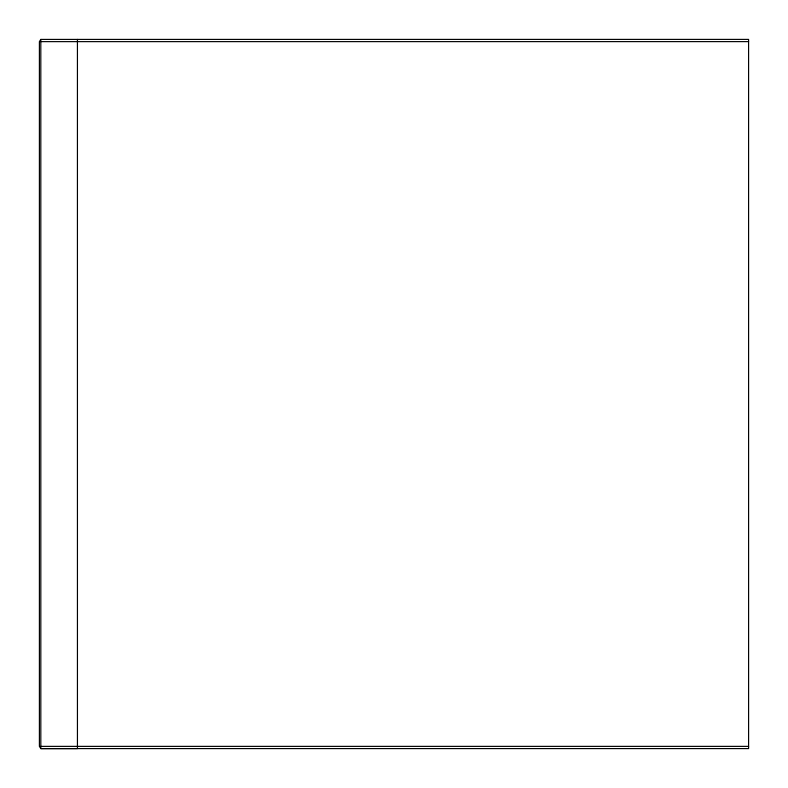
<?xml version="1.0" encoding="UTF-8"?>
<svg xmlns="http://www.w3.org/2000/svg" width="788" height="788" viewBox="0 0 788 788"><rect width="100%" height="100%" fill="white"/><g stroke="black" fill="none" stroke-linecap="round" stroke-linejoin="round"><path stroke-width="1.18" d="M40.818 39.42L40.828 748.59L748.6 748.59L748.59 39.4L40.818 39.42L39.4 41.636L39.4 746.374L40.828 748.59L77.441 748.59L77.431 39.41M40.818 41.636L748.59 41.616M40.828 746.374L748.6 746.374"/></g></svg>
